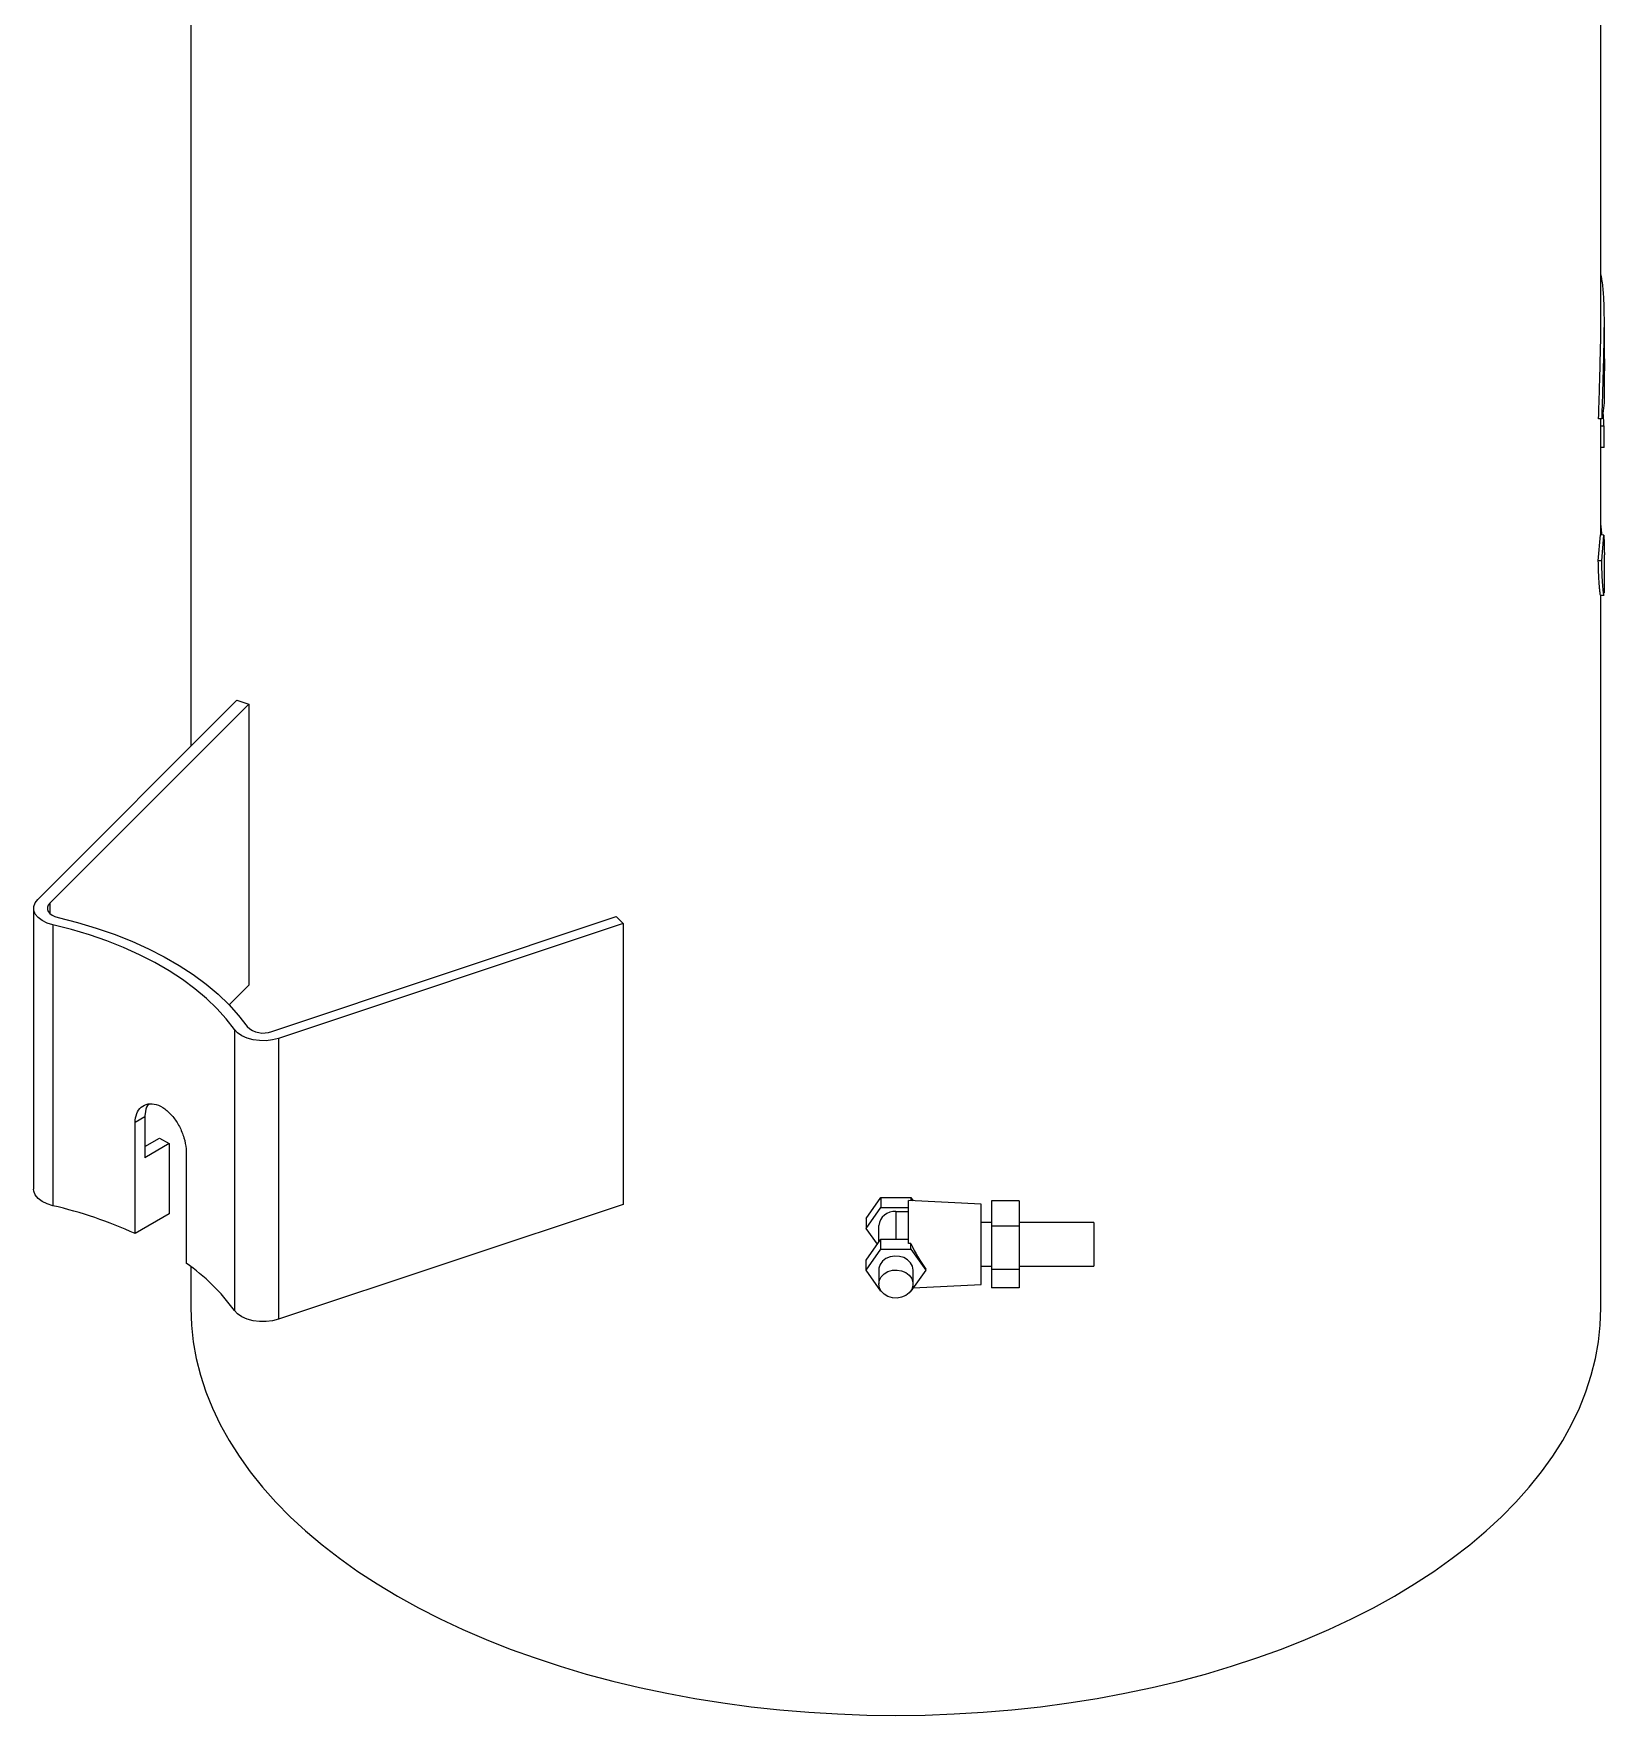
# Model space of a CAD drawing. Header units: millimetres. Extents: x 0 to 6631, y 0 to 4689.
# Drawn here: x 4312 to 4768.7, y 1289.1 to 1778 of the extents above; entities that cross this region are included whole.
import ezdxf

# ---------------------------------------------------------------- set-up
doc = ezdxf.new("R2010")
doc.units = ezdxf.units.MM
doc.header["$LTSCALE"] = 13
doc.layers.add('几何体', color=7, linetype='Continuous')

msp = doc.modelspace()

# ---------------------------------------------------------------- linework, layer by layer
at = {"layer": '几何体'}
for p, q in [((4767.67, 1694.31), (4767.67, 2045.34)), ((4357.67, 1798.7), (4357.67, 1570.85)), ((4768.67, 1683.52), (4768.67, 1694.29)), ((4768.58, 1670.65), (4768, 1665.99)), ((4768, 1665.99), (4767, 1666.03)), ((4768.58, 1663.93), (4767.58, 1663.91)), ((4767.67, 1632.27), (4767.67, 1666)), ((4768.58, 1657.72), (4768.58, 1663.93)), ((4768.58, 1657.72), (4767.58, 1657.7)), ((4766.91, 1624.77), (4767.55, 1632.27)), ((4768.55, 1632.25), (4767.55, 1632.27)), ((4767.9, 1624.72), (4768.55, 1632.25)), ((4767.9, 1624.72), (4766.91, 1624.77)), ((4768.67, 1615.4), (4768.67, 1626.47)), ((4767.67, 1407.46), (4767.67, 1614.75)), ((4313.16, 1526.34), (4371.02, 1584.2)), ((4371.02, 1584.2), (4374.48, 1583.04)), ((4374.48, 1583.04), (4316.62, 1525.19)), ((4374.48, 1583.04), (4374.48, 1501.39)), ((4311.95, 1523.75), (4311.95, 1442.09)), ((4316.62, 1525.19), (4316.62, 1522.3)), ((4381.17, 1487.93), (4481.38, 1521.33)), ((4481.38, 1521.33), (4483.38, 1519.33)), ((4317.56, 1518.93), (4317.56, 1437.28)), ((4483.38, 1519.33), (4383.17, 1485.93)), ((4483.38, 1519.33), (4483.38, 1437.67)), ((4374.48, 1501.39), (4368.77, 1495.68)), ((4370.33, 1488.47), (4370.33, 1406.82)), ((4383.17, 1485.93), (4383.17, 1404.27)), ((4344.3, 1463.08), (4341.45, 1461.43)), ((4344.3, 1463.08), (4344.3, 1451.24)), ((4341.45, 1429.18), (4341.45, 1461.43)), ((4344.3, 1454.5), (4348.54, 1456.95)), ((4348.54, 1456.95), (4351.37, 1455.32)), ((4351.37, 1455.32), (4344.3, 1451.24)), ((4351.37, 1455.32), (4351.37, 1434.91)), ((4356.3, 1452.86), (4356.3, 1420.61)), ((4483.38, 1437.67), (4383.17, 1404.27)), ((4554.01, 1433.56), (4558.34, 1439.69)), ((4558.34, 1439.69), (4558.34, 1436.8)), ((4558.34, 1439.69), (4567, 1439.69)), ((4587.47, 1437.76), (4566.37, 1438.76)), ((4566.37, 1426.27), (4566.37, 1438.76)), ((4567, 1439.69), (4567, 1438.73)), ((4567, 1439.69), (4567.7, 1438.7)), ((4587.47, 1419.3), (4587.47, 1437.76)), ((4598.47, 1438.71), (4590.47, 1438.71)), ((4590.47, 1438.71), (4590.47, 1431.37)), ((4598.47, 1438.71), (4598.47, 1431.37)), ((4351.37, 1434.91), (4341.45, 1429.18)), ((4554.01, 1430.68), (4558.34, 1436.8)), ((4554.01, 1433.56), (4554.01, 1430.68)), ((4558.34, 1436.8), (4566.37, 1436.8)), ((4562.67, 1435.57), (4566.37, 1435.57)), ((4562.67, 1435.57), (4562.67, 1427.56)), ((4557.28, 1426.06), (4554.01, 1430.68)), ((4557.67, 1426.62), (4557.67, 1431.49)), ((4590.47, 1432.41), (4587.47, 1432.41)), ((4598.47, 1431.37), (4590.47, 1431.37)), ((4590.47, 1431.37), (4590.47, 1418.73)), ((4620.27, 1432.41), (4598.47, 1432.41)), ((4598.47, 1431.37), (4598.47, 1418.73)), ((4620.27, 1432.41), (4620.27, 1419.71)), ((4554.01, 1421.44), (4558.34, 1427.56)), ((4554.01, 1418.55), (4558.34, 1424.68)), ((4558.34, 1424.68), (4558.34, 1427.56)), ((4558.34, 1427.56), (4566.37, 1427.56)), ((4558.34, 1424.68), (4567, 1424.68)), ((4567, 1426.29), (4566.37, 1426.27)), ((4567, 1424.68), (4567, 1426.29)), ((4567, 1424.68), (4571.33, 1418.55)), ((4357.67, 1419.6), (4357.67, 1407.46)), ((4554.01, 1418.55), (4554.01, 1421.44)), ((4558.34, 1412.43), (4554.01, 1418.55)), ((4557.67, 1418.55), (4557.67, 1414.51)), ((4571.33, 1418.55), (4567, 1412.43)), ((4567.67, 1414.51), (4567.67, 1418.55)), ((4571.33, 1418.55), (4571.33, 1418.86)), ((4587.47, 1419.71), (4590.47, 1419.71)), ((4587.47, 1414.36), (4587.47, 1419.3)), ((4598.47, 1418.73), (4590.47, 1418.73)), ((4590.47, 1418.73), (4590.47, 1413.41)), ((4598.47, 1419.71), (4620.27, 1419.71)), ((4598.47, 1418.73), (4598.47, 1413.41)), ((4567.7, 1413.42), (4587.47, 1414.36)), ((4598.47, 1413.41), (4590.47, 1413.41)), ((4558.37, 1412.43), (4558.34, 1412.43)), ((4567, 1412.43), (4566.97, 1412.43))]:
    msp.add_line(p, q, dxfattribs=at)
at = {"layer": '几何体', "flags": 128}
for points in [[(4317.56, 1518.93), (4315.87, 1519.46), (4314.41, 1520.18), (4313.25, 1521.06), (4312.44, 1522.06), (4312.01, 1523.14), (4311.99, 1524.25), (4312.38, 1525.33), (4313.16, 1526.34)], [(4316.62, 1525.19), (4316.19, 1524.63), (4315.98, 1524.03), (4315.99, 1523.41), (4316.22, 1522.81), (4316.67, 1522.25), (4317.32, 1521.76), (4318.13, 1521.36), (4319.07, 1521.07)], [(4319.07, 1521.07), (4324.68, 1519.64), (4330.14, 1518.01), (4335.4, 1516.18), (4340.47, 1514.18), (4345.31, 1512), (4349.91, 1509.65), (4354.25, 1507.14), (4358.32, 1504.49), (4362.1, 1501.69), (4365.57, 1498.77), (4368.72, 1495.73), (4371.55, 1492.58), (4374.04, 1489.34)], [(4370.33, 1488.47), (4367.95, 1491.58), (4365.23, 1494.6), (4362.2, 1497.52), (4358.87, 1500.33), (4355.24, 1503.01), (4351.34, 1505.56), (4347.17, 1507.97), (4342.75, 1510.22), (4338.1, 1512.32), (4333.24, 1514.24), (4328.19, 1515.99), (4322.95, 1517.56), (4317.56, 1518.93)], [(4383.17, 1485.93), (4381.42, 1485.48), (4379.54, 1485.26), (4377.62, 1485.27), (4375.75, 1485.51), (4374.01, 1485.98), (4372.48, 1486.65), (4371.24, 1487.5), (4370.33, 1488.47)], [(4317.56, 1437.28), (4315.87, 1437.8), (4314.41, 1438.52), (4313.25, 1439.4), (4312.44, 1440.41), (4312.01, 1441.49), (4311.95, 1442.09)], [(4567.67, 1418.55), (4567.49, 1419.66), (4566.95, 1420.68), (4566.09, 1421.54), (4564.97, 1422.18), (4563.69, 1422.55), (4562.33, 1422.63), (4561, 1422.4), (4559.79, 1421.89), (4558.79, 1421.13), (4558.09, 1420.18), (4557.72, 1419.11), (4557.67, 1418.55)], [(4557.67, 1414.51), (4557.86, 1415.61), (4558.4, 1416.63), (4559.26, 1417.5), (4560.37, 1418.14), (4561.66, 1418.51), (4563.01, 1418.59), (4564.35, 1418.36), (4565.56, 1417.85), (4566.55, 1417.09), (4567.26, 1416.14), (4567.63, 1415.07), (4567.63, 1413.96), (4567.26, 1412.89), (4566.55, 1411.94), (4565.56, 1411.18), (4564.35, 1410.67), (4563.01, 1410.44), (4561.66, 1410.52), (4560.37, 1410.89), (4559.26, 1411.53), (4558.4, 1412.39), (4557.86, 1413.41), (4557.67, 1414.51)], [(4357.67, 1407.46), (4357.85, 1402.57), (4358.37, 1397.69), (4359.25, 1392.82), (4360.47, 1387.98), (4362.04, 1383.18), (4363.95, 1378.41), (4366.2, 1373.69), (4368.78, 1369.04), (4371.7, 1364.44), (4374.94, 1359.92), (4378.5, 1355.49), (4382.38, 1351.14), (4386.57, 1346.88), (4391.05, 1342.73), (4395.83, 1338.7), (4400.9, 1334.77), (4406.24, 1330.98), (4411.85, 1327.31), (4417.72, 1323.78), (4423.83, 1320.39), (4430.18, 1317.16), (4436.76, 1314.07), (4443.55, 1311.15), (4450.55, 1308.39), (4457.74, 1305.8), (4465.1, 1303.38), (4472.64, 1301.14), (4480.33, 1299.09), (4488.15, 1297.21), (4496.11, 1295.53), (4504.18, 1294.04), (4512.35, 1292.74), (4520.6, 1291.64), (4528.93, 1290.73), (4537.32, 1290.03), (4545.74, 1289.52), (4554.2, 1289.22), (4562.67, 1289.12), (4571.14, 1289.22), (4579.6, 1289.52), (4588.03, 1290.03), (4596.41, 1290.73), (4604.74, 1291.64), (4613, 1292.74), (4621.17, 1294.04), (4629.24, 1295.53), (4637.19, 1297.21), (4645.02, 1299.09), (4652.71, 1301.14), (4660.24, 1303.38), (4667.61, 1305.8), (4674.8, 1308.39), (4681.79, 1311.15), (4688.59, 1314.07), (4695.16, 1317.16), (4701.52, 1320.39), (4707.63, 1323.78)], [(4383.17, 1404.27), (4381.42, 1403.83), (4379.54, 1403.6), (4377.62, 1403.61), (4375.75, 1403.86), (4374.01, 1404.33), (4372.48, 1405), (4371.24, 1405.84), (4370.33, 1406.82)], [(4707.63, 1323.78), (4713.5, 1327.31), (4719.11, 1330.98), (4724.45, 1334.77), (4729.51, 1338.7), (4734.29, 1342.73), (4738.78, 1346.88), (4742.97, 1351.14), (4746.84, 1355.49), (4750.41, 1359.92), (4753.65, 1364.44), (4756.57, 1369.04), (4759.15, 1373.69), (4761.4, 1378.41), (4763.31, 1383.18), (4764.88, 1387.98), (4766.1, 1392.82), (4766.97, 1397.69), (4767.5, 1402.57), (4767.67, 1407.46)]]:
    msp.add_lwpolyline(points, dxfattribs=at)
at = {"layer": '几何体'}
for centre, radius, start, end in [((4378.72, 1494.25), 6.78, 226.376, 291.2182), ((4289.56, 1315.39), 125.06, 65.4841, 77.0606), ((4562.26, 1430.98), 4.61, 84.8174, 173.6487), ((4322.13, 1371.81), 59.57, 35.9862, 54.9953)]:
    msp.add_arc(centre, radius, start, end, dxfattribs=at)
msp.add_ellipse((4571.14, 1426.34), major_axis=(-6.4, 12.35), ratio=0.267858, start_param=1.436984, end_param=2.07558, dxfattribs=at)
for points, knots in [([(4768, 1665.99), (4768.03, 1666.92), (4768.08, 1668.75), (4768.16, 1671.52), (4768.24, 1674.31), (4768.32, 1677.13), (4768.41, 1680.21), (4768.5, 1683.54), (4768.58, 1687.1), (4768.65, 1690.58), (4768.68, 1693.9), (4768.66, 1696.97), (4768.59, 1699.75), (4768.45, 1702.26), (4768.25, 1704.53), (4768, 1706.54), (4767.78, 1707.63), (4767.67, 1708.16)], [0, 0, 0, 0, 0.058163, 0.114462, 0.171842, 0.228866, 0.286122, 0.357694, 0.429285, 0.500876, 0.57252, 0.644222, 0.715973, 0.787752, 0.859553, 0.931342, 1, 1, 1, 1]), ([(4767, 1666.03), (4767.02, 1666.6), (4767.05, 1667.54), (4767.08, 1668.8), (4767.11, 1669.78), (4767.13, 1670.67), (4767.16, 1671.51), (4767.21, 1673.32), (4767.3, 1676.3), (4767.42, 1680.41), (4767.52, 1684.45), (4767.61, 1688.14), (4767.66, 1691.41), (4767.67, 1693.37), (4767.67, 1694.31)], [0, 0, 0, 0, 0.061224, 0.10076, 0.134693, 0.165968, 0.1956, 0.224266, 0.357777, 0.507387, 0.651086, 0.775103, 0.892204, 1, 1, 1, 1]), ([(4768.67, 1683.52), (4768.67, 1682.77), (4768.67, 1681.3), (4768.66, 1679.11), (4768.64, 1676.97), (4768.62, 1674.85), (4768.6, 1672.75), (4768.59, 1671.36), (4768.58, 1670.65)], [0, 0, 0, 0, 0.172654, 0.338377, 0.503939, 0.669073, 0.831795, 1, 1, 1, 1]), ([(4768.58, 1663.93), (4768.55, 1664.41), (4768.5, 1665.35), (4768.41, 1666.81), (4768.33, 1667.82), (4768.29, 1668.31)], [0, 0, 0, 0, 0.348546, 0.683428, 1, 1, 1, 1]), ([(4768, 1632.26), (4767.94, 1632.8), (4767.83, 1633.72), (4767.72, 1634.85), (4767.67, 1635.32)], [0, 0, 0, 0, 0.5889488, 1, 1, 1, 1]), ([(4768.55, 1632.25), (4768.55, 1631.79), (4768.57, 1630.89), (4768.6, 1629.66), (4768.62, 1628.62), (4768.65, 1627.75), (4768.67, 1626.97), (4768.67, 1626.65), (4768.67, 1626.47)], [0, 0, 0, 0, 0.163348, 0.321064, 0.480984, 0.642752, 0.803603, 1, 1, 1, 1]), ([(4767.59, 1614.81), (4767.58, 1614.8), (4767.54, 1614.77), (4767.44, 1615.27), (4767.31, 1616.29), (4767.18, 1617.9), (4767.09, 1619.45), (4767.03, 1620.79), (4766.99, 1621.71), (4766.96, 1622.69), (4766.93, 1623.71), (4766.92, 1624.42), (4766.91, 1624.77)], [0, 0, 0, 0, 0.078412, 0.23193, 0.385491, 0.539052, 0.692585, 0.753297, 0.816578, 0.877046, 0.937527, 1, 1, 1, 1]), ([(4768.59, 1614.8), (4768.58, 1614.78), (4768.54, 1614.75), (4768.44, 1615.25), (4768.31, 1616.26), (4768.18, 1617.86), (4768.09, 1619.4), (4768.03, 1620.74), (4767.99, 1621.67), (4767.96, 1622.64), (4767.93, 1623.66), (4767.91, 1624.37), (4767.9, 1624.72)], [0, 0, 0, 0, 0.076332, 0.230438, 0.384451, 0.538378, 0.692237, 0.753043, 0.816352, 0.876907, 0.937432, 1, 1, 1, 1]), ([(4767.6, 1614.75), (4767.77, 1614.75), (4768.1, 1614.74), (4768.43, 1614.74), (4768.6, 1614.74)], [0, 0, 0, 0, 0.499999, 1, 1, 1, 1]), ([(4341.45, 1461.43), (4341.54, 1462.35), (4341.73, 1464.19), (4343.13, 1466.09), (4345.14, 1467.04), (4347.6, 1466.87), (4350.15, 1465.58), (4352.5, 1463.32), (4354.43, 1460.36), (4355.76, 1457.05), (4356.26, 1454.49), (4356.29, 1453.19), (4356.3, 1452.86)], [0, 0, 0, 0, 0.106934, 0.213852, 0.321172, 0.428759, 0.53591, 0.642607, 0.749532, 0.857015, 0.964521, 1, 1, 1, 1]), ([(4345.52, 1466.83), (4345.38, 1466.7), (4344.69, 1466.07), (4344.36, 1464.63), (4344.31, 1463.39), (4344.3, 1463.08)], [0, 0, 0, 0, 0.166452, 0.793785, 1, 1, 1, 1])]:
    msp.add_open_spline(points, degree=3, knots=knots, dxfattribs=at)

doc.saveas('drawing.dxf')
